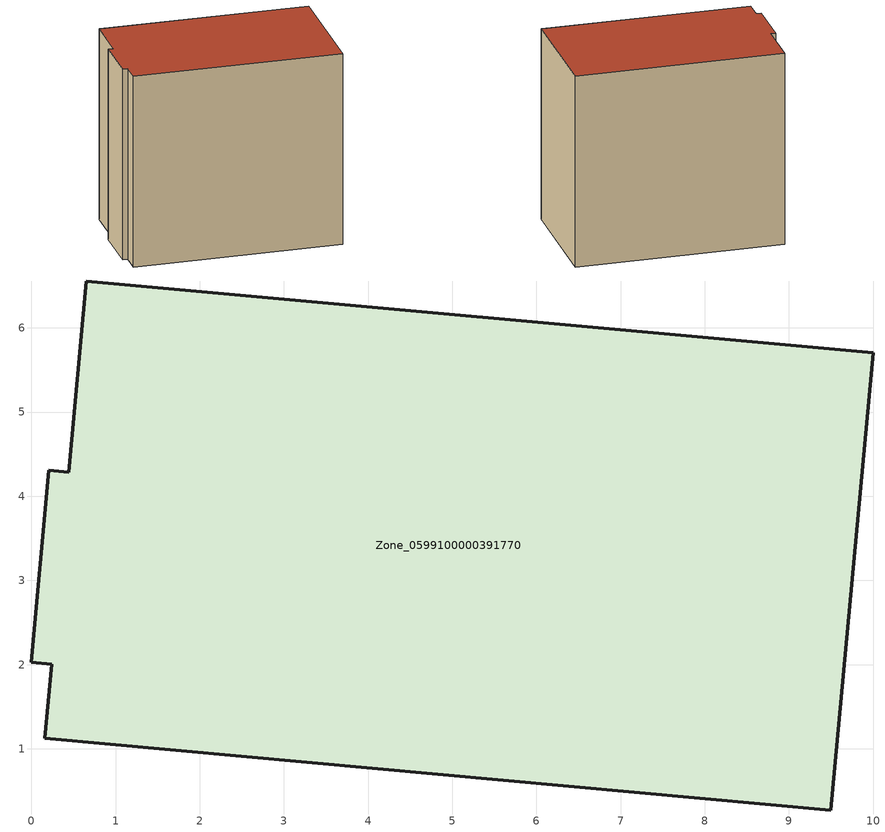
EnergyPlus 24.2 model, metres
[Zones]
Zone_0599100000391770
 floor ground (C_G): 0.65,6.56 10,5.7 9.49,0.27 0.16,1.12 0.24,2 0,2.03 0.2,4.31 0.44,4.29 z0
 wall outside (C_F): 0.24,2 0.16,1.12 9.49,0.27 10,5.7 0.65,6.56 0.44,4.29 0.2,4.31 0,2.03 0.24,2 z0:8.93
 roof outside (C_R): 10,5.7 0.65,6.56 0.44,4.29 0.2,4.31 0,2.03 0.24,2 0.16,1.12 9.49,0.27 z8.93
[BUILDING]
Pand.0599100000391770: North Axis=0; Terrain=City; Loads Convergence Tolerance Value=0.04; Temperature Convergence Tolerance Value=0.4; Solar Distribution=FullExterior; Maximum Number of Warmup Days=25; Minimum Number of Warmup Days=1
[Site:Location]
Rotterdam.The.Hague.AP_ZH_NLD Design_Conditions: Latitude=51.96; Longitude=4.45; Time Zone=1; Elevation=-4.5
[SITE:GROUNDTEMPERATURE:BUILDINGSURFACE]
18, 18, 18, 18, 18, 18, 18, 18, 18, 18, 18, 18
[MATERIAL] Thermal Absorptance=0.9; Solar Absorptance=0.7; Visible Absorptance=0.7
Name | Roughness | Thickness | Conductivity | Density | Specific Heat
G.TI.1992-2005 | MediumSmooth | 0.15 | 0.06 | 540 | 1210
F.TI.1992-2005 | Rough | 0.3 | 0.12 | 1920 | 840
R.TI.1992-2005 | MediumRough | 0.2 | 0.08 | 1500 | 1000
[CONSTRUCTION]
C_G: G.TI.1992-2005
C_F: F.TI.1992-2005
C_R: R.TI.1992-2005
[ZONE]
Zone_0599100000391770: Type=1; Multiplier=1; Ceiling Height=Autocalculate; Volume=Autocalculate; Floor Area=autocalculate; Part of Total Floor Area=Yes
[ZONEINFILTRATION:DESIGNFLOWRATE]
Infil_Zone_0599100000391770: Zone or ZoneList or Space or SpaceList=Zone_0599100000391770; Schedule=AlwaysOn; Design Flow Rate Calculation Method=Flow/Area; Flow Rate per Floor Area=0.0015; Constant Term Coefficient=1; Temperature Term Coefficient=0; Velocity Term Coefficient=0; Velocity Squared Term Coefficient=0
[HVACTEMPLATE:ZONE:IDEALLOADSAIRSYSTEM]
Zone_0599100000391770: Maximum Heating Supply Air Temperature=50; Minimum Cooling Supply Air Temperature=13; Maximum Heating Supply Air Humidity Ratio=0.0156; Minimum Cooling Supply Air Humidity Ratio=0.0077; Heating Limit=NoLimit; Cooling Limit=NoLimit; Dehumidification Control Type=ConstantSensibleHeatRatio; Cooling Sensible Heat Ratio=0.7; Dehumidification Setpoint=60; Humidification Control Type=None; Humidification Setpoint=30; Outdoor Air Method=None; Outdoor Air Flow Rate per Person=0.00944; Outdoor Air Flow Rate per Zone Floor Area=0; Outdoor Air Flow Rate per Zone=0; Demand Controlled Ventilation Type=None; Outdoor Air Economizer Type=NoEconomizer; Heat Recovery Type=None; Sensible Heat Recovery Effectiveness=0.7; Latent Heat Recovery Effectiveness=0.65
[ZONECONTROL:THERMOSTAT]
ThermostatControl_Zone_0599100000391770: Zone or ZoneList=Zone_0599100000391770; Control Type Schedule=DualSetpointControlType; Control 1=Thermostat_Zone_0599100000391770; Temperature Difference Between Cutout And Setpoint=0
[THERMOSTATSETPOINT:DUALSETPOINT]
Thermostat_Zone_0599100000391770: Heating Setpoint Temperature Schedule=HeatingSetpoint_Zone_0599100000391770; Cooling Setpoint Temperature Schedule=CoolingSetpoint_Zone_0599100000391770
[SCHEDULE:COMPACT]
HeatingSetpoint_Zone_0599100000391770: Through: 12/31, For: AllDays, Until: 24:00, 21
CoolingSetpoint_Zone_0599100000391770: Through: 12/31, For: AllDays, Until: 24:00, 24
DualSetpointControlType: Through: 12/31, For: AllDays, Until: 24:00, 4
AlwaysOn: Through: 12/31, For: AllDays, Until: 24:00, 1
